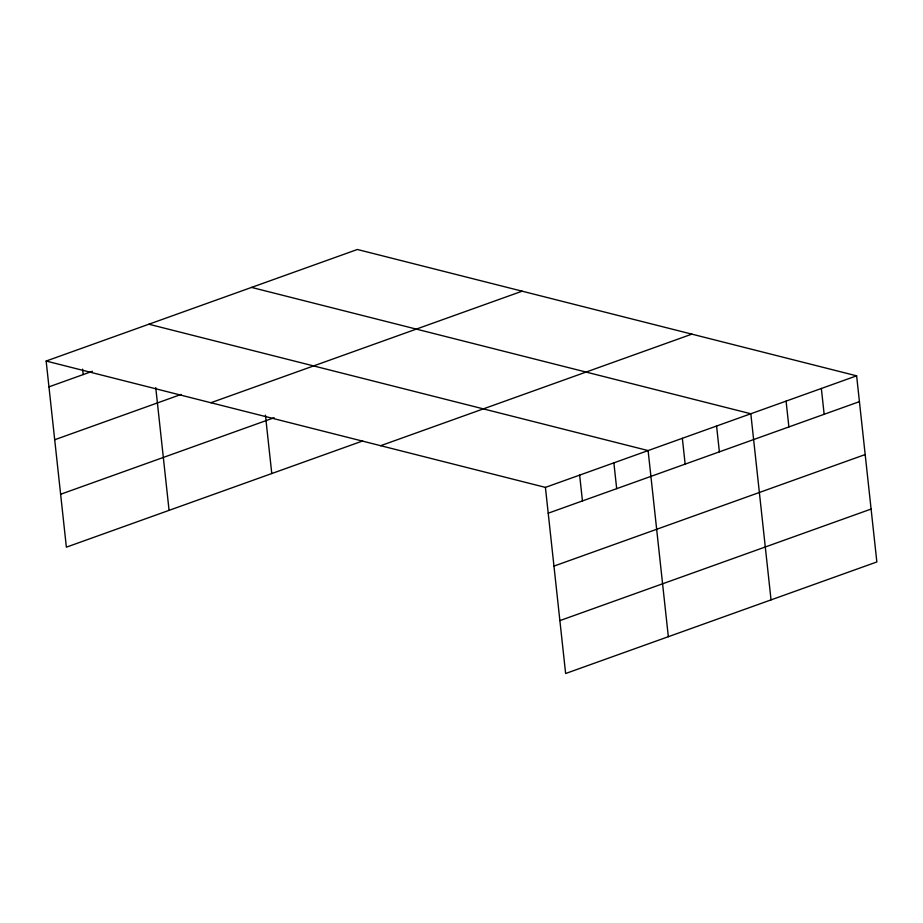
<?xml version="1.0" encoding="UTF-8"?>
<svg xmlns="http://www.w3.org/2000/svg" width="923" height="923" viewBox="0 0 923 923"><rect width="100%" height="100%" fill="white"/><g stroke="black" fill="none" stroke-linecap="round" stroke-linejoin="round"><path stroke-width="1.38" d="M46.15 361.043L357.374 249.487L856.625 375.834L876.85 561.957L565.626 673.513L545.412 487.39L46.15 361.043L66.375 547.166L362.67 440.963M48.954 386.852L92.404 371.277M54.699 439.752L181.104 394.444M210.906 402.728L522.13 291.183M60.618 494.267L274.166 417.715M380.657 445.694L691.869 334.138M545.412 487.39L856.625 375.834M548.216 513.2L859.44 401.643M553.962 566.099L865.186 454.554M559.88 620.614L871.104 509.058M251.552 287.411L750.814 413.758L771.04 599.892M148.857 324.227L648.108 450.574L668.333 636.697M821.355 388.479L824.158 414.289M786.084 401.124L788.888 426.934M716.583 426.034L719.386 451.843M682.351 438.298L685.154 464.119M613.876 462.85L616.679 488.659M579.644 475.114L582.448 500.935M265.432 415.188L271.777 473.545M155.745 387.625L169.071 510.35M82.597 369.142L83.185 374.576"/></g></svg>
